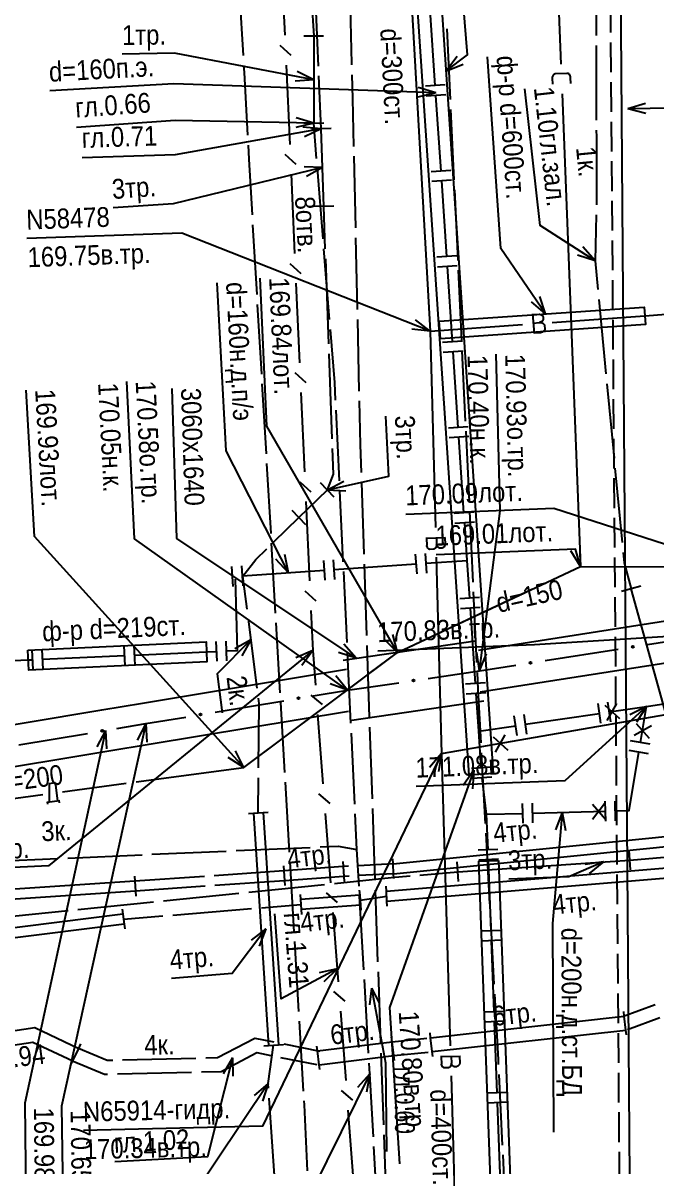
# Model space of a CAD drawing. Header units: metres. Extents: x -3947 to -3704, y 4976 to 6609.
# Drawn here: x -3899.3 to -3867.3, y 6164.3 to 6222 of the extents above; entities that cross this region are included whole.
import ezdxf
from ezdxf.enums import TextEntityAlignment as Align

# ---------------------------------------------------------------- set-up
doc = ezdxf.new("R2010")
doc.units = ezdxf.units.M
doc.header["$MEASUREMENT"] = 0
for name, color, linetype, lineweight in [('Водопровод', 7, 'Continuous', 25), ('Водосток', 7, 'Continuous', 25), ('Газопровод', 7, 'Continuous', 25), ('Дренаж', 7, 'Continuous', 25), ('Кабели', 7, 'Continuous', 25), ('Кабель связи', 7, 'Continuous', 25), ('Кабель электрический', 7, 'Continuous', 25), ('Канализация самотёчная', 7, 'Continuous', 25), ('Подземные коммуникации', 7, 'Continuous', 25), ('Теплосеть', 7, 'Continuous', 25)]:
    doc.layers.add(name, color=color, linetype=linetype, lineweight=lineweight)
doc.styles.add('Russian', font='RUSSIAN_1251.shx', dxfattribs={"width": 0.8, "height": 1})
doc.styles.add('Style-RUSSIAN_1251', font='RUSSIAN_1251.shx')
doc.styles.add('Style-RUSSIAN_1251 I 0.00000', font='RUSSIAN_1251.shx')
doc.linetypes.add('DR', pattern='A,-11.75,[112,dgnlstyle-500_multi_und.shx,S=0.00823,R=0,X=0,Y=0],-12.25', length=24)

msp = doc.modelspace()

# ---------------------------------------------------------------- linework, layer by layer
at = {"layer": 'Водопровод', "linetype": 'Continuous'}
for p, q in [((-3880.84, 6243.471), (-3878.721, 6206.431)), ((-3872.889, 6207.297), (-3873.603, 6207.899)), ((-3872.889, 6207.297), (-3873.19, 6208.181)), ((-3867.884, 6207.205), (-3857.322, 6207.959)), ((-3873.546, 6207.299), (-3873.475, 6206.304)), ((-3872.555, 6206.871), (-3867.884, 6207.205)), ((-3878.721, 6206.431), (-3879.466, 6206.994)), ((-3878.721, 6206.431), (-3874.051, 6206.764)), ((-3873.513, 6206.836), (-3873.192, 6206.859)), ((-3878.721, 6206.431), (-3879.65, 6206.529)), ((-3878.721, 6206.431), (-3878.452, 6196.522)), ((-3873.477, 6206.337), (-3873.116, 6206.362)), ((-3877.94, 6195.994), (-3878.938, 6195.967)), ((-3878.905, 6195.967), (-3878.895, 6195.605)), ((-3878.404, 6195.981), (-3878.396, 6195.66)), ((-3878.412, 6195.022), (-3878.143, 6185.113)), ((-3878.143, 6185.113), (-3857.55, 6188.701)), ((-3875.548, 6185.945), (-3874.796, 6185.285)), ((-3874.957, 6186.05), (-3875.436, 6185.172)), ((-3878.143, 6185.113), (-3878.758, 6184.41)), ((-3878.143, 6185.113), (-3878.308, 6184.194)), ((-3878.143, 6185.113), (-3877.71, 6170.349)), ((-3877.197, 6169.822), (-3878.194, 6169.793)), ((-3878.161, 6169.794), (-3878.151, 6169.431)), ((-3877.661, 6169.808), (-3877.651, 6169.487)), ((-3877.666, 6168.849), (-3877.232, 6154.085))]:
    msp.add_line(p, q, dxfattribs=at)
at = {"layer": 'Водопровод', "linetype": 'Continuous', "flags": 128}
for points in [[(-3872.889, 6207.297), (-3875.148, 6210.602), (-3875.823, 6220.27)], [(-3878.721, 6206.431), (-3891.259, 6211.377), (-3899.083, 6211.1)], [(-3878.259, 6206.927), (-3867.914, 6207.639), (-3867.854, 6206.757), (-3878.199, 6206.045), (-3878.259, 6206.927)], [(-3873.543, 6207.263), (-3873.225, 6207.285), (-3873.195, 6207.282), (-3873.143, 6207.267), (-3873.095, 6207.242), (-3873.075, 6207.229), (-3873.057, 6207.211), (-3873.04, 6207.188), (-3873.025, 6207.159), (-3873.021, 6207.145), (-3873.012, 6207.029), (-3873.016, 6207.006), (-3873.027, 6206.976), (-3873.041, 6206.954), (-3873.056, 6206.932), (-3873.082, 6206.91), (-3873.116, 6206.889), (-3873.147, 6206.873), (-3873.192, 6206.859), (-3873.154, 6206.858), (-3873.12, 6206.857), (-3873.07, 6206.845), (-3873.039, 6206.831), (-3873.01, 6206.814), (-3872.978, 6206.784), (-3872.955, 6206.751), (-3872.943, 6206.72), (-3872.93, 6206.53), (-3872.932, 6206.511), (-3872.942, 6206.484), (-3872.96, 6206.453), (-3872.99, 6206.422), (-3873.016, 6206.402), (-3873.061, 6206.378), (-3873.088, 6206.367), (-3873.116, 6206.362)], [(-3877.977, 6195.993), (-3877.968, 6195.674), (-3877.973, 6195.644), (-3877.99, 6195.593), (-3878.017, 6195.546), (-3878.032, 6195.527), (-3878.05, 6195.509), (-3878.074, 6195.494), (-3878.103, 6195.48), (-3878.118, 6195.476), (-3878.234, 6195.473), (-3878.256, 6195.477), (-3878.287, 6195.49), (-3878.307, 6195.504), (-3878.328, 6195.52), (-3878.35, 6195.548), (-3878.369, 6195.583), (-3878.383, 6195.614), (-3878.396, 6195.66), (-3878.398, 6195.621), (-3878.401, 6195.587), (-3878.415, 6195.539), (-3878.431, 6195.508), (-3878.449, 6195.48), (-3878.48, 6195.449), (-3878.515, 6195.428), (-3878.546, 6195.417), (-3878.736, 6195.412), (-3878.755, 6195.415), (-3878.782, 6195.426), (-3878.812, 6195.446), (-3878.841, 6195.477), (-3878.86, 6195.504), (-3878.882, 6195.55), (-3878.892, 6195.578), (-3878.895, 6195.605)], [(-3878.143, 6185.113), (-3887.195, 6166.294), (-3896.231, 6166.076)], [(-3877.233, 6169.821), (-3877.224, 6169.502), (-3877.229, 6169.472), (-3877.246, 6169.421), (-3877.272, 6169.374), (-3877.287, 6169.355), (-3877.305, 6169.337), (-3877.329, 6169.322), (-3877.358, 6169.308), (-3877.373, 6169.303), (-3877.489, 6169.3), (-3877.511, 6169.305), (-3877.542, 6169.317), (-3877.563, 6169.331), (-3877.584, 6169.348), (-3877.605, 6169.375), (-3877.625, 6169.41), (-3877.639, 6169.441), (-3877.651, 6169.487), (-3877.654, 6169.448), (-3877.657, 6169.415), (-3877.67, 6169.366), (-3877.686, 6169.335), (-3877.704, 6169.307), (-3877.735, 6169.276), (-3877.769, 6169.254), (-3877.801, 6169.244), (-3877.991, 6169.239), (-3878.01, 6169.242), (-3878.037, 6169.252), (-3878.067, 6169.272), (-3878.096, 6169.303), (-3878.115, 6169.33), (-3878.137, 6169.376), (-3878.147, 6169.404), (-3878.151, 6169.431)]]:
    msp.add_lwpolyline(points, dxfattribs=at)
at = {"layer": 'Водосток', "linetype": 'Continuous'}
for p, q in [((-3873.042, 6243.761), (-3872.119, 6219.903)), ((-3872.061, 6218.404), (-3871.137, 6194.547)), ((-3871.137, 6194.547), (-3871.621, 6195.345)), ((-3871.137, 6194.547), (-3871.14, 6195.481))]:
    msp.add_line(p, q, dxfattribs=at)
at = {"layer": 'Водосток', "linetype": 'Continuous', "flags": 128}
for points in [[(-3871.62, 6218.932), (-3871.63, 6219.21), (-3871.634, 6219.249), (-3871.642, 6219.278), (-3871.655, 6219.319), (-3871.675, 6219.355), (-3871.697, 6219.382), (-3871.727, 6219.406), (-3871.76, 6219.425), (-3871.788, 6219.431), (-3871.816, 6219.435), (-3872.4, 6219.412), (-3872.425, 6219.406), (-3872.446, 6219.399), (-3872.47, 6219.384), (-3872.488, 6219.367), (-3872.51, 6219.343), (-3872.53, 6219.317), (-3872.542, 6219.285), (-3872.557, 6219.238), (-3872.56, 6219.201), (-3872.548, 6218.892)], [(-3871.137, 6194.547), (-3871.384, 6195.425), (-3878.415, 6195.145)]]:
    msp.add_lwpolyline(points, dxfattribs=at)
at = {"layer": 'Газопровод', "linetype": 'Continuous'}
for p, q in [((-3878.462, 6218.819), (-3878.718, 6222.632)), ((-3877.926, 6219.556), (-3877.36, 6220.299)), ((-3877.926, 6219.556), (-3877.058, 6219.901)), ((-3878.437, 6218.449), (-3879.328, 6218.73)), ((-3877.963, 6218.852), (-3878.961, 6218.785)), ((-3878.437, 6218.449), (-3879.345, 6218.23)), ((-3877.929, 6218.353), (-3878.927, 6218.286)), ((-3878.172, 6214.506), (-3878.428, 6218.32)), ((-3877.673, 6214.54), (-3878.671, 6214.472)), ((-3877.639, 6214.041), (-3878.637, 6213.974)), ((-3877.882, 6210.193), (-3878.138, 6214.007)), ((-3877.383, 6210.227), (-3878.381, 6210.16)), ((-3877.35, 6209.728), (-3878.347, 6209.661)), ((-3877.592, 6205.881), (-3877.849, 6209.694)), ((-3877.093, 6205.914), (-3878.091, 6205.847)), ((-3877.06, 6205.415), (-3878.058, 6205.348)), ((-3877.302, 6201.568), (-3877.559, 6205.382)), ((-3876.804, 6201.602), (-3877.801, 6201.535)), ((-3876.77, 6201.103), (-3877.768, 6201.036)), ((-3877.013, 6197.255), (-3877.269, 6201.069)), ((-3876.514, 6197.289), (-3877.511, 6197.222)), ((-3876.48, 6196.79), (-3877.478, 6196.723)), ((-3876.851, 6194.85), (-3876.979, 6196.757)), ((-3885.879, 6194.234), (-3886.067, 6195.149)), ((-3879.386, 6194.176), (-3879.454, 6195.173)), ((-3878.887, 6194.21), (-3878.955, 6195.207)), ((-3888.665, 6193.543), (-3888.733, 6194.541)), ((-3888.166, 6193.577), (-3888.234, 6194.575)), ((-3885.879, 6194.234), (-3886.512, 6194.921)), ((-3884.026, 6193.859), (-3884.094, 6194.857)), ((-3883.527, 6193.893), (-3883.595, 6194.891)), ((-3883.561, 6194.392), (-3879.42, 6194.675)), ((-3878.921, 6194.709), (-3876.851, 6194.85)), ((-3876.723, 6192.946), (-3876.851, 6194.85)), ((-3888.2, 6194.076), (-3884.06, 6194.358)), ((-3876.224, 6192.98), (-3877.222, 6192.913)), ((-3876.191, 6192.481), (-3877.188, 6192.414)), ((-3876.434, 6188.641), (-3876.689, 6192.448)), ((-3894.126, 6189.553), (-3894.171, 6190.552)), ((-3893.626, 6189.575), (-3893.672, 6190.574)), ((-3889.48, 6189.763), (-3889.526, 6190.762)), ((-3888.981, 6189.785), (-3889.026, 6190.784)), ((-3898.771, 6189.342), (-3898.817, 6190.341)), ((-3898.272, 6189.365), (-3898.317, 6190.364)), ((-3898.295, 6189.864), (-3894.149, 6190.052)), ((-3875.935, 6188.675), (-3876.932, 6188.608)), ((-3875.901, 6188.176), (-3876.899, 6188.109)), ((-3876.272, 6186.239), (-3876.4, 6188.142)), ((-3870.096, 6186.638), (-3870.241, 6187.628)), ((-3869.897, 6187.55), (-3869.163, 6186.871)), ((-3869.304, 6187.639), (-3869.806, 6186.775)), ((-3869.601, 6186.71), (-3869.746, 6187.7)), ((-3867.804, 6187.479), (-3865.807, 6187.792)), ((-3874.33, 6186.018), (-3874.475, 6187.008)), ((-3873.835, 6186.09), (-3873.98, 6187.08)), ((-3873.908, 6186.585), (-3870.168, 6187.133)), ((-3869.674, 6187.205), (-3867.804, 6187.479)), ((-3867.804, 6187.479), (-3868.638, 6187.058)), ((-3867.804, 6187.479), (-3868.301, 6186.688)), ((-3868.105, 6185.665), (-3867.804, 6187.479)), ((-3876.272, 6186.239), (-3874.402, 6186.513)), ((-3868.422, 6186.039), (-3867.55, 6186.531)), ((-3868.326, 6186.631), (-3867.655, 6185.89)), ((-3876.139, 6184.385), (-3876.272, 6186.239)), ((-3867.693, 6185.09), (-3868.679, 6185.253)), ((-3867.611, 6185.583), (-3868.598, 6185.747)), ((-3876.512, 6184.265), (-3877.049, 6183.501)), ((-3875.641, 6184.421), (-3876.638, 6184.349)), ((-3876.512, 6184.265), (-3876.578, 6183.333)), ((-3875.605, 6183.922), (-3876.603, 6183.851)), ((-3875.881, 6182.041), (-3876.096, 6183.887)), ((-3874.03, 6181.589), (-3874.056, 6182.588)), ((-3873.53, 6181.602), (-3873.556, 6182.601)), ((-3869.919, 6182.571), (-3870.521, 6181.772)), ((-3870.519, 6182.554), (-3869.871, 6181.791)), ((-3869.854, 6181.696), (-3869.879, 6182.696)), ((-3869.354, 6181.709), (-3869.38, 6182.709)), ((-3875.881, 6182.041), (-3874.043, 6182.088)), ((-3875.795, 6180.248), (-3875.881, 6182.041)), ((-3873.543, 6182.101), (-3869.867, 6182.196)), ((-3872.059, 6182.14), (-3872.386, 6181.265)), ((-3872.059, 6182.14), (-3871.888, 6181.221)), ((-3875.296, 6180.272), (-3876.295, 6180.224)), ((-3875.272, 6179.772), (-3876.271, 6179.725)), ((-3875.139, 6176.179), (-3876.139, 6176.143)), ((-3875.121, 6175.68), (-3876.12, 6175.643)), ((-3875.489, 6172.074), (-3875.621, 6175.661)), ((-3874.989, 6172.092), (-3875.989, 6172.055)), ((-3874.971, 6171.592), (-3875.97, 6171.556)), ((-3875.339, 6167.986), (-3875.471, 6171.574)), ((-3874.839, 6168.005), (-3875.838, 6167.968)), ((-3874.821, 6167.505), (-3875.82, 6167.468)), ((-3875.189, 6163.899), (-3875.32, 6167.486))]:
    msp.add_line(p, q, dxfattribs=at)
at = {"layer": 'Газопровод', "linetype": 'Continuous', "flags": 128}
for points in [[(-3876.75, 6184.014), (-3880.316, 6237.078), (-3879.109, 6237.159), (-3875.543, 6184.096), (-3876.75, 6184.014)], [(-3877.926, 6219.556), (-3876.844, 6220.377), (-3877.6, 6229.662)], [(-3878.437, 6218.449), (-3891.664, 6218.902), (-3897.921, 6218.561)], [(-3885.879, 6194.234), (-3889.03, 6200.383), (-3889.481, 6208.859)], [(-3889.004, 6190.285), (-3888.451, 6190.31), (-3888.549, 6193.906)], [(-3899.037, 6190.32), (-3890.036, 6190.74), (-3889.991, 6189.738), (-3898.991, 6189.318), (-3899.037, 6190.32)], [(-3900.867, 6189.748), (-3899.014, 6189.832), (-3898.794, 6189.842)], [(-3893.649, 6190.075), (-3890.013, 6190.239), (-3889.503, 6190.262)], [(-3867.804, 6187.479), (-3871.914, 6183.735), (-3879.426, 6183.436)], [(-3869.367, 6182.209), (-3868.674, 6182.227), (-3868.186, 6185.172)], [(-3876.512, 6184.265), (-3880.775, 6172.282), (-3880.27, 6164.397)], [(-3872.059, 6182.14), (-3872.549, 6176.537), (-3872.494, 6166.005)], [(-3875.269, 6179.712), (-3873.334, 6127.024), (-3874.333, 6126.987), (-3876.268, 6179.675), (-3875.269, 6179.712)], [(-3875.639, 6176.161), (-3875.769, 6179.694), (-3875.771, 6179.749)]]:
    msp.add_lwpolyline(points, dxfattribs=at)
at = {"layer": 'Дренаж', "linetype": 'Continuous'}
for p, q in [((-3873.126, 6193.612), (-3871.137, 6194.547)), ((-3871.137, 6194.547), (-3863.637, 6194.531)), ((-3880.367, 6190.211), (-3873.579, 6193.4)), ((-3880.367, 6190.211), (-3880.601, 6191.115)), ((-3880.367, 6190.211), (-3881.034, 6190.865)), ((-3881.728, 6189.194), (-3880.367, 6190.211)), ((-3888.136, 6184.405), (-3882.128, 6188.895)), ((-3888.136, 6184.405), (-3888.555, 6185.24)), ((-3888.136, 6184.405), (-3888.925, 6184.904)), ((-3893.57, 6183.672), (-3888.136, 6184.405)), ((-3897.957, 6183.601), (-3897.662, 6183.641)), ((-3897.957, 6183.601), (-3897.954, 6182.665)), ((-3897.662, 6183.641), (-3897.537, 6182.72)), ((-3897.286, 6183.171), (-3894.065, 6183.605)), ((-3901.498, 6182.603), (-3898.277, 6183.037)), ((-3898.079, 6182.648), (-3897.416, 6182.736)), ((-3898.023, 6182.548), (-3898.038, 6182.654)), ((-3897.443, 6182.624), (-3897.458, 6182.73))]:
    msp.add_line(p, q, dxfattribs=at)
at = {"layer": 'Дренаж', "linetype": 'Continuous', "flags": 128}
for points in [[(-3880.367, 6190.211), (-3886.967, 6201.636), (-3887.303, 6209.105)], [(-3888.136, 6184.405), (-3898.695, 6196.068), (-3899.118, 6203.447)], [(-3863.33, 6194.53), (-3872.479, 6197.474), (-3879.942, 6197.177)]]:
    msp.add_lwpolyline(points, dxfattribs=at)
at = {"layer": 'Дренаж', "linetype": 'DR', "flags": 128}
for points in [[(-3880.367, 6190.211), (-3871.137, 6194.547)], [(-3871.137, 6194.547), (-3863.33, 6194.53)], [(-3888.136, 6184.405), (-3880.367, 6190.211)]]:
    msp.add_lwpolyline(points, dxfattribs=at)
at = {"layer": 'Кабели', "linetype": 'Continuous'}
for p, q in [((-3877.88, 6221.68), (-3877.713, 6218.12)), ((-3877.689, 6217.62), (-3877.522, 6214.06)), ((-3877.498, 6213.56), (-3877.331, 6210)), ((-3877.307, 6209.501), (-3877.14, 6205.94)), ((-3877.117, 6205.441), (-3876.949, 6201.88)), ((-3876.926, 6201.381), (-3876.758, 6197.82)), ((-3876.735, 6197.321), (-3876.568, 6193.761)), ((-3876.544, 6193.261), (-3876.377, 6189.701)), ((-3876.138, 6185.143), (-3875.944, 6181.584)), ((-3875.917, 6181.084), (-3875.723, 6177.525)), ((-3875.696, 6177.026), (-3875.501, 6173.467)), ((-3875.257, 6168.909), (-3875.083, 6165.349)), ((-3875.059, 6164.85), (-3874.885, 6161.29))]:
    msp.add_line(p, q, dxfattribs=at)
at = {"layer": 'Кабели', "linetype": 'Continuous', "flags": 128}
for points in [[(-3876.353, 6189.201), (-3876.313, 6188.342), (-3876.166, 6185.642)], [(-3875.474, 6172.968), (-3875.294, 6169.667), (-3875.281, 6169.409)]]:
    msp.add_lwpolyline(points, dxfattribs=at)
at = {"layer": 'Кабель связи', "linetype": 'Continuous'}
for p, q in [((-3886.249, 6225.367), (-3886.067, 6221.357)), ((-3886.309, 6220.861), (-3885.756, 6220.355)), ((-3885.999, 6219.859), (-3885.816, 6215.849)), ((-3886.059, 6215.353), (-3885.505, 6214.847)), ((-3885.748, 6214.351), (-3885.565, 6210.341)), ((-3885.808, 6209.845), (-3885.255, 6209.339)), ((-3885.497, 6208.843), (-3885.315, 6204.833)), ((-3885.557, 6204.337), (-3885.004, 6203.831)), ((-3885.247, 6203.335), (-3885.064, 6199.325)), ((-3885.307, 6198.829), (-3884.753, 6198.323)), ((-3884.996, 6197.827), (-3884.813, 6193.817)), ((-3885.056, 6193.321), (-3884.503, 6192.815)), ((-3884.745, 6192.319), (-3884.654, 6190.314)), ((-3884.654, 6190.314), (-3885.51, 6189.939)), ((-3884.654, 6190.314), (-3885.194, 6189.552)), ((-3884.654, 6190.314), (-3884.52, 6188.566)), ((-3884.747, 6188.062), (-3884.178, 6187.575)), ((-3884.405, 6187.071), (-3884.137, 6183.575)), ((-3884.364, 6183.071), (-3883.795, 6182.584)), ((-3884.022, 6182.08), (-3883.753, 6178.584)), ((-3883.981, 6178.08), (-3883.412, 6177.593)), ((-3883.42, 6174.241), (-3884.331, 6174.033)), ((-3883.42, 6174.241), (-3884.093, 6173.593)), ((-3883.597, 6173.089), (-3883.028, 6172.601)), ((-3883.255, 6172.098), (-3882.987, 6168.602)), ((-3883.214, 6168.098), (-3882.645, 6167.61)), ((-3882.872, 6167.107), (-3882.604, 6163.611))]:
    msp.add_line(p, q, dxfattribs=at)
at = {"layer": 'Кабель связи', "linetype": 'Continuous', "flags": 128}
for points in [[(-3884.654, 6190.314), (-3897.995, 6179.44), (-3905.123, 6179.11)], [(-3883.42, 6174.241), (-3886.237, 6172.72), (-3886.568, 6177.016)], [(-3883.639, 6177.089), (-3883.42, 6174.241), (-3883.37, 6173.593)]]:
    msp.add_lwpolyline(points, dxfattribs=at)
at = {"layer": 'Кабель электрический', "linetype": 'Continuous'}
for p, q in [((-3884.358, 6219.807), (-3884.592, 6225.143)), ((-3870.346, 6225.122), (-3870.339, 6221.347)), ((-3888.376, 6223.862), (-3888.169, 6220.341)), ((-3884.715, 6223.107), (-3884.603, 6221.331)), ((-3885.103, 6221.331), (-3884.103, 6221.332)), ((-3870.338, 6220.847), (-3870.331, 6217.071)), ((-3884.6, 6219.114), (-3885.437, 6219.528)), ((-3884.22, 6216.64), (-3884.337, 6219.308)), ((-3884.6, 6219.114), (-3885.531, 6219.037)), ((-3884.597, 6216.932), (-3885.492, 6217.198)), ((-3884.597, 6216.932), (-3885.501, 6216.698)), ((-3884.228, 6216.631), (-3885.158, 6216.72)), ((-3885.097, 6216.931), (-3884.097, 6216.933)), ((-3884.228, 6216.631), (-3885.07, 6216.227)), ((-3883.72, 6216.656), (-3884.72, 6216.624)), ((-3884.453, 6215.147), (-3884.597, 6216.932)), ((-3882.577, 6215.252), (-3882.497, 6211.635)), ((-3884.157, 6214.683), (-3885.091, 6214.714)), ((-3884.157, 6214.683), (-3884.973, 6214.228)), ((-3884.125, 6211.079), (-3884.413, 6214.649)), ((-3883.594, 6212.742), (-3884.594, 6212.71)), ((-3884.016, 6210.58), (-3884.094, 6212.726)), ((-3887.685, 6211.8), (-3887.479, 6208.279)), ((-3882.486, 6211.135), (-3882.406, 6207.519)), ((-3870.39, 6209.98), (-3871.012, 6210.677)), ((-3883.797, 6207.011), (-3884.085, 6210.581)), ((-3883.84, 6205.789), (-3883.997, 6210.081)), ((-3870.39, 6209.98), (-3871.282, 6210.256)), ((-3887.45, 6207.779), (-3887.244, 6204.258)), ((-3870.203, 6208.03), (-3869.843, 6204.272)), ((-3882.395, 6207.019), (-3882.315, 6203.403)), ((-3883.665, 6200.998), (-3883.822, 6205.289)), ((-3887.215, 6203.759), (-3887.01, 6200.238)), ((-3869.795, 6203.774), (-3869.435, 6200.016)), ((-3883.304, 6198.864), (-3883.474, 6202.441)), ((-3886.98, 6199.739), (-3886.775, 6196.217)), ((-3869.388, 6199.518), (-3869.028, 6195.76)), ((-3883.562, 6198.051), (-3884.258, 6198.769)), ((-3883.91, 6198.41), (-3883.086, 6198.85)), ((-3882.192, 6198.787), (-3882.071, 6195.172)), ((-3883.91, 6198.41), (-3882.977, 6198.361)), ((-3883.11, 6194.787), (-3883.28, 6198.365)), ((-3885.002, 6196.658), (-3885.698, 6197.376)), ((-3886.614, 6195.79), (-3885.35, 6197.017)), ((-3886.746, 6195.718), (-3886.54, 6192.197)), ((-3882.054, 6194.672), (-3881.933, 6191.057)), ((-3882.916, 6190.711), (-3883.086, 6194.288)), ((-3868.088, 6193.559), (-3869.052, 6193.291)), ((-3887.457, 6188.399), (-3887.903, 6191.894)), ((-3886.511, 6191.698), (-3886.305, 6188.176)), ((-3887.77, 6190.85), (-3888.583, 6190.39)), ((-3887.77, 6190.85), (-3888.229, 6190.036)), ((-3881.916, 6190.557), (-3881.795, 6186.942)), ((-3882.723, 6186.634), (-3882.893, 6190.211)), ((-3886.276, 6187.677), (-3886.071, 6184.156)), ((-3881.778, 6186.442), (-3881.657, 6182.827)), ((-3882.529, 6182.557), (-3882.699, 6186.134)), ((-3887.4, 6182.12), (-3887.387, 6183.882)), ((-3886.042, 6183.657), (-3885.836, 6180.136)), ((-3887.899, 6182.087), (-3887.649, 6182.104)), ((-3887.649, 6182.104), (-3887.151, 6182.136)), ((-3887.15, 6182.137), (-3886.901, 6182.153)), ((-3882.42, 6180.269), (-3882.505, 6182.058)), ((-3892.771, 6180.021), (-3889.025, 6180.185)), ((-3888.525, 6180.207), (-3884.779, 6180.372)), ((-3882.313, 6178.411), (-3882.42, 6180.269)), ((-3868.608, 6179.234), (-3868.676, 6180.232)), ((-3901.262, 6179.648), (-3897.516, 6179.812)), ((-3897.016, 6179.834), (-3893.27, 6179.999)), ((-3885.807, 6179.636), (-3885.601, 6176.115)), ((-3883.138, 6179.655), (-3883.12, 6179.405)), ((-3880.597, 6179.544), (-3882.344, 6179.448)), ((-3880.594, 6179.544), (-3880.605, 6179.794)), ((-3880.572, 6179.044), (-3880.594, 6179.544)), ((-3877.294, 6178.643), (-3877.362, 6179.641)), ((-3869.964, 6179.643), (-3870.889, 6179.515)), ((-3869.964, 6179.643), (-3870.691, 6179.056)), ((-3868.642, 6179.733), (-3866.898, 6179.875)), ((-3893.653, 6178.91), (-3893.636, 6178.66)), ((-3890.121, 6178.907), (-3893.638, 6178.66)), ((-3886.107, 6179.189), (-3889.623, 6178.942)), ((-3886.125, 6179.439), (-3886.107, 6179.189)), ((-3886.107, 6179.189), (-3886.071, 6178.691)), ((-3883.12, 6179.405), (-3883.084, 6178.907)), ((-3882.843, 6179.421), (-3883.116, 6179.406)), ((-3882.816, 6178.921), (-3883.088, 6178.906)), ((-3883.084, 6178.907), (-3883.066, 6178.657)), ((-3880.569, 6179.044), (-3882.317, 6178.949)), ((-3880.561, 6178.794), (-3880.572, 6179.044)), ((-3879.241, 6178.975), (-3877.328, 6179.142)), ((-3893.637, 6178.66), (-3893.603, 6178.162)), ((-3890.086, 6178.409), (-3893.602, 6178.162)), ((-3886.071, 6178.691), (-3889.588, 6178.444)), ((-3887.877, 6178.115), (-3884.057, 6178.505)), ((-3886.071, 6178.691), (-3886.053, 6178.441)), ((-3880.924, 6178.158), (-3880.935, 6178.408)), ((-3893.603, 6178.161), (-3893.587, 6177.912)), ((-3892.195, 6177.675), (-3888.375, 6178.065)), ((-3885.286, 6177.989), (-3885.268, 6177.739)), ((-3885.268, 6177.739), (-3885.232, 6177.241)), ((-3882.299, 6178.205), (-3882.281, 6177.955)), ((-3882.07, 6174.196), (-3882.284, 6177.912)), ((-3882.281, 6177.955), (-3882.245, 6177.457)), ((-3882.263, 6177.706), (-3880.913, 6177.908)), ((-3881.5, 6178.213), (-3881.373, 6174.598)), ((-3880.902, 6177.658), (-3880.924, 6178.158)), ((-3900.829, 6176.793), (-3897.009, 6177.183)), ((-3896.512, 6177.234), (-3892.692, 6177.624)), ((-3894.273, 6177.245), (-3894.242, 6176.997)), ((-3891.722, 6176.955), (-3887.739, 6177.284)), ((-3887.241, 6177.325), (-3885.25, 6177.49)), ((-3885.232, 6177.241), (-3885.214, 6176.991)), ((-3882.245, 6177.457), (-3882.227, 6177.207)), ((-3880.891, 6177.408), (-3880.902, 6177.658)), ((-3894.242, 6176.997), (-3894.18, 6176.501)), ((-3894.211, 6176.749), (-3892.22, 6176.914)), ((-3894.18, 6176.501), (-3894.148, 6176.253)), ((-3887.015, 6176.255), (-3887.759, 6175.691)), ((-3887.015, 6176.255), (-3887.361, 6175.388)), ((-3885.572, 6175.616), (-3885.367, 6172.095)), ((-3881.827, 6169.981), (-3882.041, 6173.697)), ((-3881.355, 6174.098), (-3881.228, 6170.483)), ((-3881.686, 6173.258), (-3881.786, 6172.426)), ((-3881.686, 6173.258), (-3881.294, 6172.518)), ((-3869.004, 6171.827), (-3867.367, 6172.446)), ((-3868.919, 6171.848), (-3868.947, 6172.096)), ((-3885.338, 6171.596), (-3885.132, 6168.074)), ((-3868.841, 6171.152), (-3868.919, 6171.848)), ((-3868.756, 6171.173), (-3867.119, 6171.791)), ((-3880.643, 6170.558), (-3880.673, 6170.806)), ((-3878.699, 6170.758), (-3878.727, 6171.006)), ((-3868.814, 6170.904), (-3868.841, 6171.152)), ((-3896.77, 6169.594), (-3896.47, 6170.226)), ((-3896.47, 6170.226), (-3896.363, 6170.452)), ((-3887.129, 6170.357), (-3886.879, 6170.374)), ((-3886.879, 6170.374), (-3886.381, 6170.406)), ((-3886.38, 6170.407), (-3886.131, 6170.423)), ((-3886.118, 6170.456), (-3884.301, 6170.093)), ((-3884.413, 6170.098), (-3884.443, 6170.346)), ((-3880.558, 6169.863), (-3880.642, 6170.557)), ((-3880.636, 6170.558), (-3878.895, 6170.738)), ((-3878.621, 6170.062), (-3878.699, 6170.758)), ((-3894.254, 6169.649), (-3890.55, 6169.733)), ((-3888.709, 6169.757), (-3889.169, 6168.944)), ((-3888.709, 6169.757), (-3888.684, 6168.823)), ((-3886.276, 6169.774), (-3884.439, 6169.407)), ((-3884.328, 6169.403), (-3884.412, 6170.097)), ((-3881.211, 6169.983), (-3881.084, 6166.368)), ((-3880.564, 6169.862), (-3878.823, 6170.041)), ((-3880.528, 6169.615), (-3880.558, 6169.863)), ((-3878.594, 6169.814), (-3878.621, 6170.062)), ((-3896.877, 6169.368), (-3896.77, 6169.594)), ((-3884.298, 6169.155), (-3884.328, 6169.403)), ((-3894.512, 6168.943), (-3890.765, 6169.028)), ((-3881.768, 6168.941), (-3882.391, 6168.246)), ((-3881.768, 6168.941), (-3881.943, 6168.024)), ((-3886.9, 6168.45), (-3887.609, 6167.842)), ((-3886.9, 6168.45), (-3887.194, 6167.563)), ((-3886.55, 6163.324), (-3886.85, 6167.712)), ((-3881.066, 6165.869), (-3880.939, 6162.254)), ((-3881.353, 6161.549), (-3881.561, 6165.266))]:
    msp.add_line(p, q, dxfattribs=at)
at = {"layer": 'Кабель электрический', "linetype": 'Continuous', "flags": 128}
for points in [[(-3882.778, 6223.484), (-3882.692, 6219.931), (-3882.691, 6219.867)], [(-3884.603, 6221.331), (-3884.597, 6216.932)], [(-3884.6, 6219.114), (-3891.628, 6220.451), (-3894.272, 6220.414)], [(-3888.14, 6219.842), (-3888.118, 6219.475), (-3887.944, 6216.32)], [(-3882.676, 6219.368), (-3882.641, 6218.161), (-3882.588, 6215.751)], [(-3870.39, 6209.98), (-3873.164, 6211.762), (-3873.936, 6218.655)], [(-3884.597, 6216.932), (-3891.591, 6217.057), (-3896.574, 6216.701)], [(-3884.228, 6216.631), (-3891.591, 6215.324), (-3896.287, 6215.174)], [(-3884.094, 6212.726), (-3884.22, 6216.64)], [(-3870.331, 6216.571), (-3870.33, 6216.24), (-3870.32, 6213.02), (-3870.325, 6212.796)], [(-3887.917, 6215.82), (-3887.877, 6215.101), (-3887.714, 6212.299)], [(-3884.157, 6214.683), (-3891.701, 6212.852), (-3894.728, 6212.645)], [(-3870.337, 6212.296), (-3870.39, 6209.98), (-3870.251, 6208.528)], [(-3883.498, 6202.941), (-3883.54, 6203.828), (-3883.757, 6206.512)], [(-3882.304, 6202.903), (-3882.255, 6200.684), (-3882.208, 6199.287)], [(-3883.91, 6198.41), (-3880.807, 6199.1), (-3880.955, 6202.131)], [(-3883.91, 6198.41), (-3883.6, 6199.21), (-3883.647, 6200.498)], [(-3885.35, 6197.017), (-3883.91, 6198.41)], [(-3887.967, 6192.39), (-3888.18, 6194.06), (-3887.53, 6194.9), (-3886.972, 6195.441)], [(-3868.98, 6195.262), (-3868.93, 6194.74), (-3868.57, 6193.425)], [(-3866.242, 6185.068), (-3868.57, 6193.425)], [(-3887.77, 6190.85), (-3889.483, 6189.134), (-3889.232, 6187.166)], [(-3887.384, 6184.382), (-3887.36, 6187.64), (-3887.394, 6187.903)], [(-3881.641, 6182.328), (-3881.568, 6180.156), (-3881.517, 6178.712)], [(-3887.649, 6182.104), (-3886.879, 6170.374)], [(-3887.151, 6182.136), (-3886.381, 6170.406)], [(-3880.594, 6179.544), (-3870.677, 6180.534), (-3866.517, 6180.95)], [(-3884.28, 6180.394), (-3883.361, 6180.434), (-3882.42, 6180.269)], [(-3880.572, 6179.044), (-3870.628, 6180.037), (-3866.467, 6180.452)], [(-3880.924, 6178.158), (-3870.607, 6179.015), (-3864.151, 6179.551)], [(-3877.328, 6179.142), (-3870.623, 6179.598), (-3868.642, 6179.733)], [(-3869.964, 6179.643), (-3871.721, 6178.884), (-3874.752, 6178.763)], [(-3883.12, 6179.405), (-3886.107, 6179.189)], [(-3883.084, 6178.907), (-3886.071, 6178.691)], [(-3883.56, 6178.556), (-3880.693, 6178.849), (-3879.739, 6178.932)], [(-3880.902, 6177.658), (-3870.566, 6178.517), (-3864.109, 6179.053)], [(-3893.637, 6178.66), (-3910.327, 6177.553)], [(-3893.603, 6178.162), (-3910.293, 6177.055)], [(-3882.281, 6177.955), (-3885.268, 6177.739)], [(-3882.245, 6177.457), (-3885.232, 6177.241)], [(-3894.242, 6176.997), (-3912.649, 6174.682)], [(-3894.18, 6176.501), (-3912.587, 6174.186)], [(-3887.015, 6176.255), (-3888.722, 6174.014), (-3891.787, 6173.746)], [(-3881.686, 6173.258), (-3880.985, 6169.49), (-3880.931, 6165.018)], [(-3878.699, 6170.758), (-3868.919, 6171.848)], [(-3913.742, 6169.006), (-3898.677, 6171.272), (-3896.47, 6170.226)], [(-3878.621, 6170.062), (-3868.841, 6171.152)], [(-3913.638, 6168.314), (-3898.783, 6170.548), (-3896.77, 6169.594)], [(-3896.486, 6170.233), (-3895.034, 6169.632), (-3894.753, 6169.638)], [(-3890.05, 6169.745), (-3889.46, 6169.758), (-3887.573, 6170.747), (-3886.608, 6170.555)], [(-3886.884, 6168.21), (-3886.9, 6168.45), (-3886.63, 6170.39)], [(-3884.412, 6170.097), (-3880.642, 6170.557)], [(-3888.709, 6169.757), (-3889.957, 6164.754), (-3894.642, 6164.499)], [(-3890.265, 6169.04), (-3889.28, 6169.062), (-3887.467, 6170.013), (-3886.766, 6169.872)], [(-3884.328, 6169.403), (-3880.558, 6169.863)], [(-3896.754, 6169.587), (-3895.166, 6168.928), (-3895.011, 6168.932)], [(-3881.589, 6165.765), (-3881.768, 6168.941), (-3881.799, 6169.481)], [(-3881.768, 6168.941), (-3884.663, 6163.094), (-3884.663, 6155.42)], [(-3886.9, 6168.45), (-3890.856, 6162.549), (-3898.658, 6162.549)], [(-3885.103, 6167.575), (-3885.091, 6167.372), (-3884.932, 6164.052)]]:
    msp.add_lwpolyline(points, dxfattribs=at)
at = {"layer": 'Канализация самотёчная', "linetype": 'Continuous'}
for p, q in [((-3869.623, 6222.998), (-3869.611, 6221.498)), ((-3869.608, 6220.998), (-3869.596, 6219.498)), ((-3869.593, 6218.998), (-3869.581, 6217.498)), ((-3869.577, 6216.998), (-3869.566, 6215.498)), ((-3869.562, 6214.998), (-3869.551, 6213.498)), ((-3869.547, 6212.998), (-3869.536, 6211.498)), ((-3869.532, 6210.998), (-3869.521, 6209.498)), ((-3869.517, 6208.998), (-3869.506, 6207.498)), ((-3869.502, 6206.998), (-3869.491, 6205.498)), ((-3869.487, 6204.998), (-3869.476, 6203.498)), ((-3869.472, 6202.999), (-3869.461, 6201.499)), ((-3869.457, 6200.999), (-3869.446, 6199.499)), ((-3869.442, 6198.999), (-3869.43, 6197.499)), ((-3869.427, 6196.999), (-3869.415, 6195.499)), ((-3869.412, 6194.999), (-3869.4, 6193.499)), ((-3869.397, 6192.999), (-3869.385, 6191.499)), ((-3869.381, 6190.999), (-3869.37, 6189.499)), ((-3869.366, 6188.999), (-3869.355, 6187.499)), ((-3869.351, 6186.999), (-3869.34, 6185.499)), ((-3869.336, 6184.999), (-3869.325, 6183.499)), ((-3869.321, 6182.999), (-3869.31, 6181.499)), ((-3869.306, 6180.999), (-3869.295, 6179.499)), ((-3869.291, 6178.999), (-3869.28, 6177.499)), ((-3869.276, 6176.999), (-3869.265, 6175.499)), ((-3869.261, 6174.999), (-3869.249, 6173.499)), ((-3869.246, 6172.999), (-3869.234, 6171.499)), ((-3869.231, 6170.999), (-3869.219, 6169.499)), ((-3869.216, 6168.999), (-3869.204, 6167.5)), ((-3869.2, 6167), (-3869.189, 6165.5)), ((-3869.185, 6165), (-3869.174, 6163.5))]:
    msp.add_line(p, q, dxfattribs=at)
at = {"layer": 'Канализация самотёчная', "linetype": 'Continuous', "flags": 128}
msp.add_lwpolyline([(-3868.232, 6110.117), (-3870.766, 6444.877)], dxfattribs=at)
at = {"layer": 'Подземные коммуникации', "linetype": 'Continuous'}
for q in [(-3867.843, 6217.933), (-3867.836, 6217.433)]:
    msp.add_line((-3868.739, 6217.67), q, dxfattribs=at)
at = {"layer": 'Подземные коммуникации', "linetype": 'Continuous', "flags": 128}
msp.add_lwpolyline([(-3868.739, 6217.67), (-3860.889, 6217.782), (-3855.282, 6217.843)], dxfattribs=at)
at = {"layer": 'Теплосеть', "linetype": 'Continuous'}
for p, q in [((-3882.463, 6189.917), (-3883.073, 6190.625)), ((-3882.463, 6189.917), (-3883.35, 6190.209)), ((-3876.235, 6189.276), (-3876.368, 6190.201)), ((-3876.235, 6189.276), (-3875.872, 6190.137)), ((-3872.911, 6189.796), (-3869.227, 6190.372)), ((-3878.823, 6188.9), (-3876.235, 6189.276)), ((-3876.235, 6189.276), (-3874.393, 6189.564)), ((-3882.895, 6188.308), (-3883.484, 6189.033)), ((-3882.895, 6188.308), (-3880.307, 6188.684)), ((-3884.632, 6188.019), (-3882.895, 6188.308)), ((-3882.895, 6188.308), (-3883.774, 6188.625)), ((-3889.585, 6187.196), (-3886.111, 6187.773)), ((-3893.076, 6186.616), (-3893.514, 6185.79)), ((-3893.076, 6186.616), (-3893.026, 6185.683)), ((-3899.49, 6185.549), (-3896.017, 6186.127)), ((-3895.123, 6186.275), (-3895.557, 6185.448)), ((-3895.123, 6186.275), (-3895.068, 6185.343))]:
    msp.add_line(p, q, dxfattribs=at)
at = {"layer": 'Теплосеть', "linetype": 'Continuous', "flags": 128}
for points in [[(-3910.831, 6208.577), (-3907.282, 6185.318), (-3895.295, 6187.311), (-3893.248, 6187.651), (-3882.945, 6189.364)], [(-3912.908, 6208.27), (-3909.038, 6182.898), (-3894.951, 6185.239), (-3892.904, 6185.58), (-3882.845, 6187.252)], [(-3876.281, 6190.332), (-3866.292, 6191.893), (-3861.335, 6192.668), (-3862.3, 6203.813), (-3836.543, 6207.131)], [(-3876.235, 6189.276), (-3875.191, 6197.355), (-3875.385, 6205.259)], [(-3876.189, 6188.22), (-3865.968, 6189.818), (-3859.073, 6190.896), (-3860.034, 6201.987), (-3836.39, 6205.034)], [(-3882.895, 6188.308), (-3893.644, 6195.94), (-3894.045, 6203.879)], [(-3882.463, 6189.917), (-3891.513, 6195.966), (-3891.755, 6203.535)], [(-3866.161, 6191.052), (-3873.461, 6190.588), (-3881.362, 6190.274)], [(-3867.745, 6190.603), (-3866.13, 6190.856), (-3864.06, 6191.179)], [(-3883.115, 6189.822), (-3876.455, 6190.79)], [(-3882.675, 6186.794), (-3876.015, 6187.762)], [(-3894.537, 6186.373), (-3893.076, 6186.616), (-3891.064, 6186.95)], [(-3893.076, 6186.616), (-3897.332, 6167.318), (-3897.221, 6159.454)], [(-3895.123, 6186.275), (-3899.183, 6167.456), (-3899.101, 6159.635)]]:
    msp.add_lwpolyline(points, dxfattribs=at)
at = {"layer": 'Теплосеть', "linetype": 'Continuous'}
for centre in [(-3868.486, 6190.487), (-3873.652, 6189.68), (-3879.565, 6188.792), (-3885.371, 6187.896), (-3890.324, 6187.073), (-3895.277, 6186.25)]:
    msp.add_circle(centre, 0.05, dxfattribs=at)

# ---------------------------------------------------------------- texts
at = {"layer": 'Водопровод', "linetype": 'Continuous', "style": 'Style-RUSSIAN_1251', "width": 0.899998}
msp.add_text('d=300ст.', height=1, rotation=272.90428, dxfattribs=at).set_placement((-3881.243, 6221.685))
for s, rotation, p in [('ф-р d=600ст.', 273.9934, (-3874.376, 6220.371)), ('N58478', 2.0284, (-3899.135, 6212.549)), ('169.75в.тр.', 2.0284, (-3899.067, 6210.65)), ('d=400ст.', 271.68106, (-3877.72, 6168.18)), ('N65914-гидр.', 1.3811, (-3896.266, 6167.525)), ('170.34в.тр.', 1.3811, (-3896.22, 6165.626))]:
    msp.add_text(s, height=1, rotation=rotation, dxfattribs=at).set_placement(p, align=Align.TOP_LEFT)
at = {"layer": 'Водосток', "linetype": 'Continuous', "style": 'Style-RUSSIAN_1251', "width": 0.899998}
msp.add_text('169.01лот.', height=1, rotation=2.27689, dxfattribs=at).set_placement((-3878.473, 6196.594), align=Align.TOP_LEFT)
at = {"layer": 'Газопровод', "linetype": 'Continuous', "style": 'Style-RUSSIAN_1251', "width": 0.899998}
for s, rotation, p in [('d=160п.э.', 3.1167, (-3898, 6220.009)), ('d=160н.д.п/э', 273.04303, (-3888.033, 6208.936)), ('171.08в.тр.', 2.27689, (-3879.484, 6184.885)), ('d=200н.д.ст.БД', 270.29824, (-3871.098, 6176.319)), ('170.80в.тр.', 273.66568, (-3879.314, 6172.15))]:
    msp.add_text(s, height=1, rotation=rotation, dxfattribs=at).set_placement(p, align=Align.TOP_LEFT)
msp.add_text('ф-р d=219ст.', height=1, rotation=2.59168, dxfattribs=at).set_placement((-3898.292, 6190.765))
at = {"layer": 'Дренаж', "linetype": 'Continuous', "style": 'Style-RUSSIAN_1251', "width": 0.899998}
for s, rotation, p in [('169.84лот.', 272.57187, (-3885.854, 6209.17)), ('169.93лот.', 273.28007, (-3897.671, 6203.53)), ('170.09лот.', 2.27689, (-3880, 6198.626))]:
    msp.add_text(s, height=1, rotation=rotation, dxfattribs=at).set_placement(p, align=Align.TOP_LEFT)
for s, rotation, p in [('d=150', 12.49767, (-3875.258, 6192.204)), ('d=200', 7.68012, (-3900.558, 6183.117))]:
    msp.add_text(s, height=1, rotation=rotation, dxfattribs=at).set_placement(p)
at = {"layer": 'Кабель связи', "linetype": 'Continuous', "style": 'Style-RUSSIAN_1251', "width": 0.899998}
msp.add_text('8отв.', height=1, rotation=273.07458, dxfattribs=at).set_placement((-3885.549, 6213.2))
at = {"layer": 'Кабель связи', "linetype": 'Continuous', "style": 'Style-RUSSIAN_1251', "width": 0.9}
for s, rotation, p in [('171.51в.тр.', 2.6507, (-3905.19, 6180.559)), ('гл.1.31', 274.4087, (-3885.122, 6177.128))]:
    msp.add_text(s, height=1, rotation=rotation, dxfattribs=at).set_placement(p, align=Align.TOP_LEFT)
at = {"layer": 'Кабель электрический', "linetype": 'Continuous', "style": 'Style-RUSSIAN_1251'}
for s, rotation, width, p in [('1тр.', 0.8071, 0.899998, (-3894.292, 6221.864)), ('1.10гл.зал.', 276.3957, 0.9, (-3872.495, 6218.817)), ('гл.0.66', 4.0877, 0.899998, (-3896.681, 6218.198)), ('гл.0.71', 1.8234, 0.9, (-3896.335, 6216.674)), ('3тр.', 3.9279, 0.899998, (-3894.828, 6214.091)), ('3тр.', 272.79321, 0.899998, (-3879.507, 6202.201)), ('2к.', 277.2683, 0.899998, (-3888.016, 6189.094)), ('3тр.', 2.27689, 0.899998, (-3874.81, 6180.212)), ('4тр.', 4.99661, 0.899998, (-3891.914, 6175.19)), ('гл.0.60', 270.6816, 0.8, (-3879.532, 6169.307)), ('гл.1.02', 3.1171, 0.9, (-3894.721, 6165.947))]:
    msp.add_text(s, height=1, rotation=rotation, dxfattribs=dict(at, width=width)).set_placement(p, align=Align.TOP_LEFT)
at = {"layer": 'Кабель электрический', "linetype": 'Continuous'}
for s, rotation, style, width, p in [('1к.', 275.4716, 'Style-RUSSIAN_1251', 0.899998, (-3871.357, 6215.693)), ('3к.', 2.51562, 'Style-RUSSIAN_1251', 0.899998, (-3898.341, 6180.677)), ('4тр.', 5.90381, 'Style-RUSSIAN_1251', 0.899998, (-3875.486, 6180.599)), ('4тр.', 6.74312, 'Style-RUSSIAN_1251', 0.899998, (-3885.881, 6179.309)), ('4тр.', 5.90381, 'Style-RUSSIAN_1251', 0.899998, (-3872.491, 6176.981)), ('4тр.', 6.74312, 'Style-RUSSIAN_1251', 0.899998, (-3885.22, 6176.078)), ('6тр.', 6.35948, 'Style-RUSSIAN_1251 I 0.00000', 0.9, (-3875.518, 6171.352)), ('6тр.', 6.95661, 'Style-RUSSIAN_1251 I 0.00000', 0.9, (-3883.702, 6170.403)), ('4к.', 1.29968, 'Style-RUSSIAN_1251 I 0.00000', 0.9, (-3893.149, 6169.894)), ('гл.0.94', 7.04225, 'Style-RUSSIAN_1251 I 0.00000', 0.9, (-3901.901, 6168.999))]:
    msp.add_text(s, height=1, rotation=rotation, dxfattribs=dict(at, style=style, width=width)).set_placement(p)
at = {"layer": 'Теплосеть', "linetype": 'Continuous', "width": 0.899998}
for s, rotation, style, p in [('170.40н.к.', 271.41241, 'Style-RUSSIAN_1251', (-3875.835, 6205.248)), ('170.93о.тр.', 271.41241, 'Style-RUSSIAN_1251', (-3873.936, 6205.295)), ('170.05н.к.', 272.88961, 'Style-RUSSIAN_1251', (-3894.494, 6203.857)), ('170.58о.тр.', 272.88961, 'Style-RUSSIAN_1251', (-3892.596, 6203.952)), ('3060х1640', 271.82957, 'Style-RUSSIAN_1251', (-3890.306, 6203.581)), ('170.83в.тр.', 2.27689, 'Style-RUSSIAN_1251', (-3881.42, 6191.723)), ('169.98о.тр.', 270.60274, 'Style-RUSSIAN_1251', (-3897.731, 6167.246)), ('170.65в.тр.', 270.80647, 'Russian', (-3895.879, 6167.114))]:
    msp.add_text(s, height=1, rotation=rotation, dxfattribs=dict(at, style=style)).set_placement(p, align=Align.TOP_LEFT)

doc.saveas('drawing.dxf')
